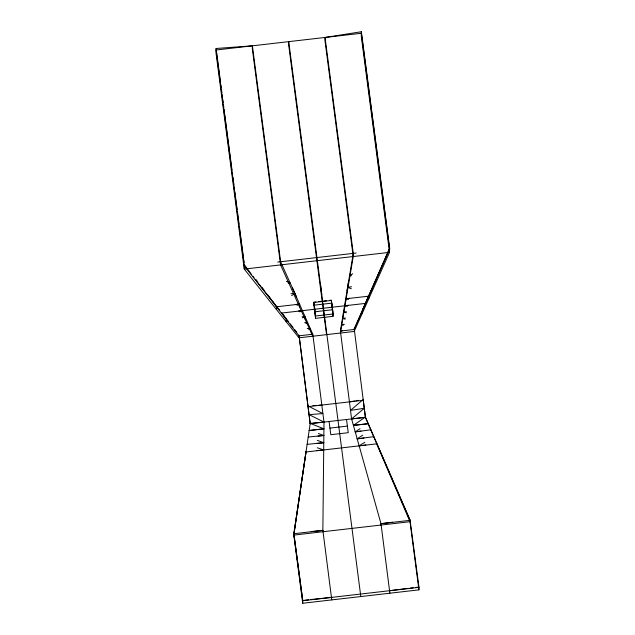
<?xml version="1.0" encoding="UTF-8"?>
<svg xmlns="http://www.w3.org/2000/svg" width="635" height="635" viewBox="0 0 635 635"><rect width="100%" height="100%" fill="white"/><g stroke="black" fill="none" stroke-linecap="round" stroke-linejoin="round"><path stroke-width="0.95" d="M322.85 531.749L323.993 422.092L312.785 334.24L292.489 288.004M343.376 315.151L343.416 312.872M296.418 296.823L280.646 261.858L252.397 45.823L216.114 48.49L216.019 53.046L244.269 269.089L298.974 337.812L354.163 331.454L389.533 252.349L389.628 247.785L361.378 31.75L325.033 37.457L324.969 40.497L353.219 256.532L340.368 333.042M244.364 264.525L244.269 269.089L389.533 252.349L361.283 36.314L361.378 31.75M252.397 45.823L252.333 48.863L280.583 264.898L312.761 336.225M276.439 309.507L276.503 306.467M286.179 321.739L286.226 319.461M381.111 267.541L354.227 328.89L365.395 417.02L410.051 520.025L418.981 587.327L302.76 600.718L293.83 533.725L306.038 451.675L293.799 535.091L302.712 603.25L418.925 589.859L418.981 587.026L416.076 587.391M299.514 306.848L299.577 303.808M305.244 319.548L305.292 317.27M302.712 603.25L302.768 600.416L293.83 533.416M307.118 444.341L323.779 442.73L317.365 440.372M310.197 423.68L299.037 335.248L310.197 423.68L365.387 417.322L410.012 521.708L418.925 589.859M308.197 437.007L323.85 435.507L318.357 433.514M333.089 313.301L333.026 316.341L315.587 318.357L313.865 305.197L313.928 302.157L315.865 301.935M315.587 318.357L314.293 304.975M322.588 304.189L322.651 301.149M324.31 317.349L324.374 314.309M333.026 316.341L331.375 300.149L329.43 300.371M331.764 599.9L322.882 530.376L311.261 531.59M345.662 301.538L345.726 298.49M362.434 312.96L362.498 309.92M348.567 281.543L340.4 331.057L351.599 418.909L365.387 417.322L363.18 399.542L350.488 410.4L364.292 408.281L351.599 418.909L380.984 523.677L389.874 593.209M368.729 298.879L368.792 295.839M370.856 429.784L355.195 431.895L360.045 428.712M373.793 436.658L357.124 438.88L362.776 435.142M380.96 525.05L380.984 523.677L410.043 520.335L376.73 443.532M410.051 520.025L410.012 521.708L293.799 535.091L310.205 423.378L323.993 422.092L309.102 414.639L322.874 413.583L307.991 405.9M244.404 264.739L251.643 274.709M281.416 312.507L281.376 313.087L365.617 303.379L365.657 302.8M342.241 330.764L340.4 331.057L354.187 329.47L354.227 328.89M368.824 295.577L368.784 296.156L345.718 298.815L348.567 299.379M389.636 248.579L389.676 247.999M347.043 290.663L353.282 253.492L325.033 37.457M381.857 265.843L384.088 260.747M384.461 259.898L389.303 248.849M354.187 329.47L389.239 249.476M362.887 309.039L389.596 249.309L361.347 33.274L216.083 50.006L244.332 266.041L279.551 310.293M291.663 295.608L294.846 293.378L290.941 293.743M352.711 273.733L349.504 275.995L351.425 275.677M353.393 425.402L368.117 423.704L353.393 425.402L365.395 417.02M364.792 442.293L359.061 445.873L365.935 444.96M308.602 329.327L310.197 328.343L307.284 328.573M305.88 323.398L307.61 322.445L304.713 322.683M302.411 317.841L305.022 316.555L302.141 316.801M296.974 305.324L299.569 304.133L295.727 304.475M299.807 311.849L302.435 310.658L298.609 310.991M349.377 401.891L354.894 400.947M356.124 400.741L358.577 400.328M356.148 253.04L277.701 262.08M344.376 324.294L341.44 324.739L343.265 325.334M345.392 318L342.479 318.429L345.218 319.167M346.416 311.698L343.527 312.118L346.424 312.777M348.401 305.26L344.567 305.8L347.448 306.356M345.718 298.815L349.567 298.275M351.536 286.766L347.615 287.298L351.306 288.742M355.195 431.895L361.069 431.101M357.124 438.88L363.99 437.967M380.984 523.677L392.613 522.216M389.922 590.677L408.329 588.359M410.266 588.121L413.171 587.756M318.77 301.601L321.683 301.268M323.62 301.038L326.525 300.704M299.569 304.133L276.503 306.792L272.526 301.022M313.865 305.197L331.311 303.189M314.73 311.801L332.168 309.785M307.975 406.662L363.164 400.304M323.921 428.8L309.197 430.498L323.921 428.8L310.205 423.378M329.938 428.109L347.385 426.093M306.03 451.985L376.73 443.841M293.83 533.725L322.882 530.376M304.705 600.21L308.578 599.805M310.515 599.599L331.819 597.368M316.833 450.62L323.699 449.945L317.254 447.77M316.921 443.389L323.779 442.73M317.984 436.07L323.85 435.507M310.825 334.383L312.785 334.24L298.998 335.828L255.278 279.4M288.131 282.964L290.108 282.837L286.448 281.368M312.912 405.606L315.865 405.432M318.81 405.249L321.762 405.074M283.202 314.881L286.242 318.699M255.881 279.551L257.032 281.027M262.191 287.695L263.914 289.917M267.359 294.362L270.804 298.807M278.162 308.308L279.789 310.404M281.964 313.214L284.17 316.055M286.369 318.905L288.576 321.747M290.227 323.874L292.981 327.43M294.632 329.565L296.839 332.407M252.857 276.273L254.063 277.836M331.74 302.966L332.232 306.729M332.478 308.602L332.97 312.364M346.519 419.497L348.242 432.697L330.795 434.705L329.073 421.505M321.762 294.386L288.711 41.64L288.647 44.68L326.565 334.637M360.815 596.559L324.604 316.96M216.114 48.49L220.607 82.86M220.861 84.82L221.25 87.765M221.504 89.733L221.893 92.678M222.147 94.639L222.528 97.584M222.79 99.552L223.171 102.497M223.433 104.457L223.814 107.41M224.076 109.371L224.457 112.316M224.711 114.284L226.385 127.048M226.639 129.008L232.037 170.251M232.291 172.22L232.68 175.165M232.934 177.125L233.315 180.07M233.577 182.039L233.958 184.983M234.22 186.944L234.601 189.897M234.863 191.857L235.244 194.802M235.498 196.771L237.172 209.534M237.427 211.495L239.093 224.266M239.355 226.227L243.467 257.651M243.721 259.612L244.102 262.565M320.556 285.02L322.644 301.474M322.89 303.403L324.358 314.992M331.367 300.466L313.92 302.474L315.635 315.992L333.081 313.984L331.367 300.466"/></g></svg>
